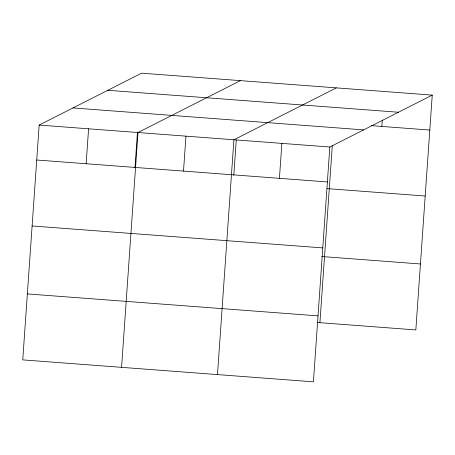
<?xml version="1.0" encoding="UTF-8"?>
<svg xmlns="http://www.w3.org/2000/svg" width="455" height="455" viewBox="0 0 455 455"><rect width="100%" height="100%" fill="white"/><g stroke="black" fill="none" stroke-linecap="round" stroke-linejoin="round"><path stroke-width="0.68" d="M432.25 95.118L141.59 73.17L39.17 125.068L22.75 359.882L313.41 381.83L329.829 147.016L432.25 95.118L415.83 329.932L317.089 322.476M86.137 163.743L88.583 128.799M134.976 167.758L137.478 131.973M121.576 367.344L137.996 132.53L240.416 80.632M183.507 171.091L185.953 136.153M217.49 374.584L233.91 139.77L336.33 87.872M233.802 175.215L236.253 140.134M279.427 178.337L281.873 143.393M319.911 322.686L332.321 145.27M381.847 126.439L382.285 120.148M107.79 90.3L398.449 112.243M371.269 125.637L429.804 130.056M72.971 107.943L363.63 129.885M39.17 125.068L329.829 147.016M36.724 160.012L327.384 181.954M327.162 188.615L425.192 196.014M32.112 225.97L322.771 247.912M321.702 256.518L420.443 263.974M27.363 293.924L318.022 315.872"/></g></svg>
